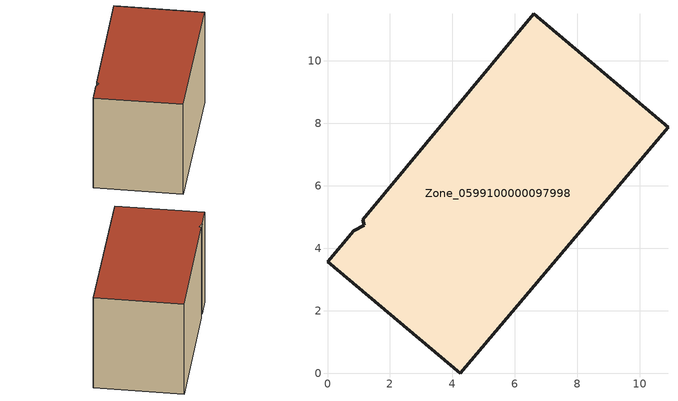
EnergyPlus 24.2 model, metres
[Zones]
Zone_0599100000097998
 floor ground (C_G): 0.83,4.56 1.17,4.73 1.13,4.92 6.61,11.5 10.9,7.87 4.25,0 0,3.56 z0
 wall outside (C_F): 1.13,4.92 1.17,4.73 0.83,4.56 0,3.56 4.25,0 10.9,7.87 6.61,11.5 1.13,4.92 z0:6.55
 roof outside (C_R): 1.17,4.73 0.83,4.56 0,3.56 4.25,0 10.9,7.87 6.61,11.5 1.13,4.92 z6.55
[BUILDING]
Pand.0599100000097998: North Axis=0; Terrain=City; Loads Convergence Tolerance Value=0.04; Temperature Convergence Tolerance Value=0.4; Solar Distribution=FullExterior; Maximum Number of Warmup Days=25; Minimum Number of Warmup Days=1
[Site:Location]
Rotterdam.The.Hague.AP_ZH_NLD Design_Conditions: Latitude=51.96; Longitude=4.45; Time Zone=1; Elevation=-4.5
[SITE:GROUNDTEMPERATURE:BUILDINGSURFACE]
18, 18, 18, 18, 18, 18, 18, 18, 18, 18, 18, 18
[MATERIAL] Thermal Absorptance=0.9; Solar Absorptance=0.7; Visible Absorptance=0.7
Name | Roughness | Thickness | Conductivity | Density | Specific Heat
G.TC.1946 | MediumSmooth | 0.15 | 1 | 540 | 1210
F.TC.1946 | Rough | 0.3 | 0.857143 | 1920 | 840
R.TC.1946 | MediumRough | 0.2 | 0.909091 | 1500 | 1000
[CONSTRUCTION]
C_G: G.TC.1946
C_F: F.TC.1946
C_R: R.TC.1946
[ZONE]
Zone_0599100000097998: Type=1; Multiplier=1; Ceiling Height=Autocalculate; Volume=Autocalculate; Floor Area=autocalculate; Part of Total Floor Area=Yes
[ZONEINFILTRATION:DESIGNFLOWRATE]
Infil_Zone_0599100000097998: Zone or ZoneList or Space or SpaceList=Zone_0599100000097998; Schedule=AlwaysOn; Design Flow Rate Calculation Method=Flow/Area; Flow Rate per Floor Area=0.003; Constant Term Coefficient=1; Temperature Term Coefficient=0; Velocity Term Coefficient=0; Velocity Squared Term Coefficient=0
[HVACTEMPLATE:ZONE:IDEALLOADSAIRSYSTEM]
Zone_0599100000097998: Maximum Heating Supply Air Temperature=50; Minimum Cooling Supply Air Temperature=13; Maximum Heating Supply Air Humidity Ratio=0.0156; Minimum Cooling Supply Air Humidity Ratio=0.0077; Heating Limit=NoLimit; Cooling Limit=NoLimit; Dehumidification Control Type=ConstantSensibleHeatRatio; Cooling Sensible Heat Ratio=0.7; Dehumidification Setpoint=60; Humidification Control Type=None; Humidification Setpoint=30; Outdoor Air Method=None; Outdoor Air Flow Rate per Person=0.00944; Outdoor Air Flow Rate per Zone Floor Area=0; Outdoor Air Flow Rate per Zone=0; Demand Controlled Ventilation Type=None; Outdoor Air Economizer Type=NoEconomizer; Heat Recovery Type=None; Sensible Heat Recovery Effectiveness=0.7; Latent Heat Recovery Effectiveness=0.65
[ZONECONTROL:THERMOSTAT]
ThermostatControl_Zone_0599100000097998: Zone or ZoneList=Zone_0599100000097998; Control Type Schedule=DualSetpointControlType; Control 1=Thermostat_Zone_0599100000097998; Temperature Difference Between Cutout And Setpoint=0
[THERMOSTATSETPOINT:DUALSETPOINT]
Thermostat_Zone_0599100000097998: Heating Setpoint Temperature Schedule=HeatingSetpoint_Zone_0599100000097998; Cooling Setpoint Temperature Schedule=CoolingSetpoint_Zone_0599100000097998
[SCHEDULE:COMPACT]
HeatingSetpoint_Zone_0599100000097998: Through: 12/31, For: AllDays, Until: 24:00, 21
CoolingSetpoint_Zone_0599100000097998: Through: 12/31, For: AllDays, Until: 24:00, 24
DualSetpointControlType: Through: 12/31, For: AllDays, Until: 24:00, 4
AlwaysOn: Through: 12/31, For: AllDays, Until: 24:00, 1
